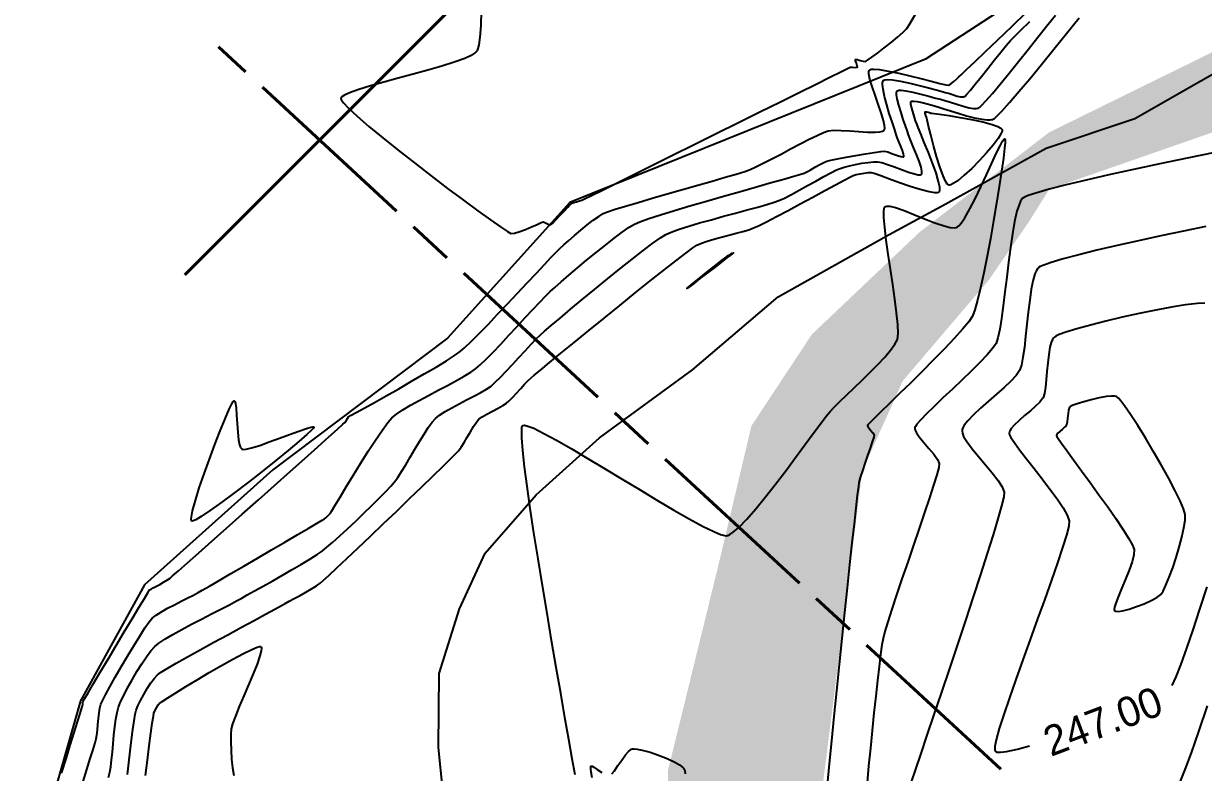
# Model space of a CAD drawing. Header units: metres. Extents: x 708941 to 724052, y 5405153 to 5413472.
# Drawn here: x 710276.9 to 710434.4, y 5412454.7 to 5412554.6 of the extents above; entities that cross this region are included whole.
import ezdxf

# ---------------------------------------------------------------- set-up
doc = ezdxf.new("R2010")
doc.units = ezdxf.units.M
doc.header["$LTSCALE"] = 12.7
doc.header["$MEASUREMENT"] = 0
doc.linetypes.add('ACAD_ISO08W100', pattern=[36, 24, -3, 6, -3])
for name, color, linetype in [('CONT-MJR1', 252, 'Continuous'), ('CONT-MNR1', 251, 'Continuous'), ('contornos2', 7, 'Continuous'), ('poligono colbun', 7, 'Continuous'), ('rio', 251, 'Continuous')]:
    doc.layers.add(name, color=color, linetype=linetype)
doc.layers.add('corte', color=214, linetype='ACAD_ISO08W100', lineweight=40)

msp = doc.modelspace()

# ---------------------------------------------------------------- hatches: boundary and pattern name
at = {"layer": 'rio'}
h = msp.add_hatch(dxfattribs=at)
h.set_pattern_fill('MUDST', color=256, scale=15, style=0)
h.paths.add_polyline_path([(709010.72, 5411936.38), (709004.98, 5411946.45), (709001.25, 5411958.08), (708996.13, 5411975.99), (709012.7, 5411962.98), (709030.78, 5411956.49), (709044.53, 5411951.18), (709074.83, 5411950.28), (709089.61, 5411951.82), (709102.43, 5411952.02), (709123.56, 5411954.63), (709134.73, 5411956.95), (709145.4, 5411956.95), (709168.41, 5411955.62), (709183.3, 5411955.53), (709187.67, 5411955.43), (709193.87, 5411958.4), (709194.56, 5411957.99), (709200.68, 5411965.39), (709203.1, 5411977.2), (709205.58, 5411984.02), (709211.33, 5411990.28), (709223.71, 5411994.78), (709231.07, 5411997.27), (709241.21, 5411994.8), (709265.58, 5411997.08), (709286.39, 5412000.38), (709297.9, 5412001.91), (709315.21, 5411997.24), (709326.72, 5411992.03), (709345.09, 5411985.93), (709355.27, 5411979.45), (709376.46, 5411975.37), (709391.72, 5411975.3), (709413.08, 5411978.61), (709438.83, 5411980.92), (709461.63, 5411986.21), (709475.6, 5411989.01), (709492.86, 5411992.74), (709503.45, 5411993.79), (709515.24, 5411993.79), (709532.63, 5411987.71), (709547.37, 5411983.51), (709564.71, 5411977.95), (709575.63, 5411973.62), (709587.68, 5411967.04), (709601.87, 5411958.6), (709607.56, 5411954.31), (709621.49, 5411940.03), (709647.9, 5411909.14), (709660.4, 5411897.76), (709669.81, 5411887.81), (709676.49, 5411876.15), (709682.2, 5411869.04), (709705.75, 5411878.05), (709736, 5411893.04), (709750.64, 5411899.41), (709758.05, 5411906.33), (709764.85, 5411916.27), (709770.13, 5411926.57), (709778.25, 5411949.25), (709785.66, 5411970.64), (709786.5, 5411979.16), (709785.1, 5411992.95), (709785.1, 5412008.74), (709787.55, 5412022.89), (709795.83, 5412039.06), (709803.3, 5412045.65), (709812.9, 5412054.28), (709814.49, 5412059.03), (709815.9, 5412060.78), (709822.13, 5412063.75), (709825.31, 5412072.01), (709847.55, 5412106.6), (709866.9, 5412128.06), (709875.05, 5412136.05), (709882.93, 5412155.32), (709888.97, 5412168.35), (709893.2, 5412182.51), (709907.24, 5412209.92), (709938.47, 5412236.97), (709971.6, 5412250.13), (709991.71, 5412252.94), (710005.1, 5412261.1), (710014.56, 5412263.33), (710040.82, 5412267.64), (710057.91, 5412266.41), (710076.56, 5412261.93), (710102.9, 5412255.3), (710112.79, 5412247.31), (710119.45, 5412240.72), (710131.28, 5412231.78), (710145.37, 5412209.63), (710149.4, 5412194.25), (710150.27, 5412166.43), (710139.83, 5412142.28), (710130.23, 5412129.69), (710126.33, 5412121.71), (710117.73, 5412100.96), (710114.13, 5412096.47), (710111.94, 5412085.44), (710111.94, 5412063.54), (710117.58, 5412054.18), (710137.74, 5412018.92), (710146.76, 5412008.05), (710171.4, 5411997.24), (710179.97, 5411993.95), (710184.25, 5412001.58), (710190.69, 5412018), (710194.77, 5412034.37), (710197.31, 5412050.49), (710197.31, 5412064.26), (710199.32, 5412079.72), (710201.37, 5412092.19), (710205.73, 5412098.48), (710214.95, 5412120.36), (710219.48, 5412128.98), (710230.13, 5412139.36), (710235.6, 5412142.44), (710241.85, 5412140.68), (710250.27, 5412138.84), (710280.27, 5412139.46), (710296.04, 5412143.18), (710311.35, 5412143.18), (710329.27, 5412144.22), (710333.88, 5412147.83), (710359.32, 5412147.31), (710368.97, 5412148.45), (710370.82, 5412151.38), (710390.46, 5412160.63), (710398.15, 5412171.03), (710408.65, 5412192.1), (710415.95, 5412204.58), (710425.69, 5412246.2), (710427.89, 5412275.36), (710429.04, 5412328.01), (710428.04, 5412335.01), (710422.46, 5412340.84), (710414.39, 5412351.33), (710395.98, 5412353.91), (710387.66, 5412360.04), (710378.34, 5412372.12), (710377.12, 5412383.36), (710377.12, 5412396.81), (710371.6, 5412397.8), (710368.77, 5412410.55), (710362.93, 5412436.03), (710362.93, 5412455.01), (710369.68, 5412482.49), (710374.05, 5412500.93), (710382.11, 5412513.13), (710396.48, 5412526.77), (710413.79, 5412540.1), (710438.62, 5412552.3), (710472.36, 5412570.37), (710507.51, 5412590.61), (710519.7, 5412579.46), (710499.92, 5412572.63), (710480.98, 5412561.98), (710445.54, 5412543.55), (710413.79, 5412532.5), (710411.05, 5412528.12), (710405.76, 5412520.43), (710394.25, 5412506.93), (710388.85, 5412494.92), (710386.47, 5412476.01), (710382.71, 5412446.17), (710388.72, 5412397.62), (710394.97, 5412383.05), (710398.02, 5412368.11), (710411.09, 5412363.15), (710426.51, 5412356), (710442.45, 5412348.49), (710447.05, 5412337.14), (710447.05, 5412315.92), (710441.78, 5412260.07), (710441.78, 5412194.92), (710437.48, 5412190.86), (710437.48, 5412179.96), (710422.82, 5412173.29), (710418.74, 5412164.82), (710409.45, 5412149.84), (710394.78, 5412136.49), (710379.86, 5412129.78), (710371.88, 5412127.03), (710311.73, 5412127.03), (710308.89, 5412124), (710254.14, 5412121.42), (710236.99, 5412126.6), (710229.16, 5412118.66), (710218.68, 5412095.96), (710213.59, 5412055.1), (710203.57, 5412019.88), (710201.34, 5412006.55), (710198.59, 5411993.54), (710194.4, 5411986.49), (710188.54, 5411983.77), (710175.67, 5411983.77), (710136.96, 5411996.55), (710120.35, 5412009.39), (710098.73, 5412043.32), (710098.73, 5412061.02), (710096.67, 5412091.87), (710100.83, 5412110.83), (710110.63, 5412117.13), (710123.77, 5412149.24), (710130.92, 5412166.36), (710128.79, 5412197.14), (710123.8, 5412211.38), (710113.15, 5412223.6), (710085.02, 5412238.46), (710058.13, 5412249.84), (710029.73, 5412249.84), (710015.06, 5412246.32), (710001.6, 5412242.56), (709992.04, 5412242.56), (709972.27, 5412238.6), (709963.64, 5412235.76), (709954.26, 5412232.26), (709954.26, 5412228.55), (709945.86, 5412220.35), (709925.83, 5412192.24), (709917.05, 5412177.32), (709899.37, 5412144.55), (709894.3, 5412133.07), (709891.48, 5412127.42), (709886.71, 5412118.47), (709886.71, 5412100.95), (709884.61, 5412095.01), (709863.2, 5412086.46), (709839.07, 5412054.84), (709818.25, 5412032.92), (709804.19, 5412017.18), (709804.19, 5411995.52), (709809.04, 5411990.11), (709796.13, 5411953.84), (709781.68, 5411916.41), (709768.27, 5411889.66), (709746.93, 5411879.08), (709713.1, 5411863.01), (709689.29, 5411855.41), (709697.02, 5411835.95), (709708.2, 5411825.46), (709725.86, 5411817.9), (709778.24, 5411813.93), (709792.75, 5411813.93), (709806.43, 5411818.64), (709820.66, 5411821.87), (709831.69, 5411824.63), (709853.8, 5411835.25), (709879.02, 5411846.88), (709921.68, 5411861.15), (709947.96, 5411871.32), (709969.09, 5411879.92), (709979.29, 5411886.02), (709982.27, 5411909.39), (709987.23, 5411923.13), (709997.03, 5411933.25), (710000.38, 5411927.93), (710000.38, 5411906.72), (709997.04, 5411893.11), (709991.96, 5411879.15), (709967.58, 5411866.46), (709951.2, 5411859.77), (709918.84, 5411852.05), (709894.39, 5411845.25), (709864.94, 5411830.28), (709840.16, 5411819.17), (709812.7, 5411811), (709801.26, 5411807.45), (709779.31, 5411803.47), (709766.14, 5411803.47), (709756.94, 5411797.7), (709737.23, 5411795.78), (709715.18, 5411796.68), (709708.1, 5411801.85), (709698.23, 5411815.71), (709693.86, 5411826.48), (709676.55, 5411857.93), (709667.66, 5411869.47), (709661.18, 5411881.7), (709649.81, 5411896.98), (709627.11, 5411919.87), (709613.01, 5411936.78), (709604.72, 5411946.98), (709591.67, 5411954.52), (709575.87, 5411964.64), (709557.6, 5411970.47), (709551.42, 5411973.23), (709538.02, 5411976.43), (709518.15, 5411979.68), (709504.01, 5411982), (709494.29, 5411985.04), (709479.8, 5411980.64), (709442.42, 5411967.64), (709425.43, 5411960.31), (709402.9, 5411951.24), (709383.6, 5411945.23), (709362.15, 5411938.26), (709331.55, 5411930.11), (709320.42, 5411924.96), (709306.56, 5411912.14), (709285.88, 5411895.62), (709279.31, 5411870.27), (709273.83, 5411857.41), (709264.69, 5411829.66), (709254.13, 5411801.64), (709246.31, 5411791.25), (709237.29, 5411777.87), (709219.52, 5411767.13), (709208.6, 5411765.29), (709203.92, 5411751.48), (709203.91, 5411735.92), (709205.94, 5411719.08), (709203.34, 5411708.78), (709199.33, 5411696.28), (709197.39, 5411684.19), (709189.35, 5411661.06), (709186.31, 5411649.66), (709173.04, 5411639.59), (709167.53, 5411621.08), (709166.78, 5411600.74), (709164.06, 5411585.63), (709162.73, 5411558.53), (709162.73, 5411546.6), (709165.95, 5411526.5), (709173.44, 5411512.03), (709050.6, 5411667.95), (709021.23, 5411751.02), (709026.33, 5411756.01), (709028.1, 5411762.18), (709028.65, 5411783.35), (709023.38, 5411795.31), (709011.24, 5411823.29), (709005.01, 5411832.77), (709001.76, 5411870.86)])

# ---------------------------------------------------------------- linework, layer by layer
at = {"layer": 'CONT-MJR1', "elevation": 245, "flags": 128}
for points in [[(710290.79, 5412454.43), (710290.97, 5412455.96), (710291.15, 5412457.51), (710291.33, 5412459.02), (710291.51, 5412460.41), (710291.68, 5412461.58), (710291.82, 5412462.47), (710291.94, 5412462.99), (710292.18, 5412463.56), (710292.53, 5412464.28), (710292.96, 5412465.07), (710293.43, 5412465.87), (710293.91, 5412466.63), (710294.37, 5412467.27), (710294.77, 5412467.73), (710295.21, 5412468.04), (710296.08, 5412468.57), (710297.3, 5412469.28), (710298.8, 5412470.12), (710300.49, 5412471.06), (710302.3, 5412472.05), (710304.16, 5412473.06), (710305.98, 5412474.05), (710307.69, 5412474.97), (710309.21, 5412475.79), (710310.45, 5412476.47), (710311.36, 5412476.95), (710311.84, 5412477.22), (710312.37, 5412477.52), (710313.05, 5412477.89), (710313.81, 5412478.31), (710314.59, 5412478.76), (710315.34, 5412479.19), (710316, 5412479.6), (710316.5, 5412479.94), (710316.89, 5412480.28), (710317.65, 5412480.98), (710318.72, 5412481.97), (710320.04, 5412483.22), (710321.56, 5412484.65), (710323.21, 5412486.22), (710324.95, 5412487.88), (710326.71, 5412489.56), (710328.44, 5412491.22), (710330.08, 5412492.8), (710331.58, 5412494.25), (710332.87, 5412495.5), (710333.9, 5412496.52), (710334.62, 5412497.23), (710334.97, 5412497.6), (710335.3, 5412498.07), (710335.7, 5412498.69), (710336.12, 5412499.41), (710336.55, 5412500.15), (710336.97, 5412500.84), (710337.36, 5412501.41), (710337.68, 5412501.8), (710338.13, 5412502.14), (710338.76, 5412502.51), (710339.49, 5412502.89), (710340.23, 5412503.27), (710340.88, 5412503.63), (710341.36, 5412503.95), (710341.73, 5412504.28), (710342.2, 5412504.75), (710342.72, 5412505.31), (710343.26, 5412505.9), (710343.78, 5412506.47), (710344.25, 5412506.97), (710344.64, 5412507.35), (710345.04, 5412507.68), (710345.88, 5412508.38), (710347.09, 5412509.38), (710348.62, 5412510.63), (710350.38, 5412512.07), (710352.33, 5412513.65), (710354.38, 5412515.32), (710356.47, 5412517.01), (710358.55, 5412518.68), (710360.53, 5412520.27), (710362.36, 5412521.72), (710363.96, 5412522.97), (710365.28, 5412523.99), (710366.24, 5412524.7), (710366.77, 5412525.06), (710367.38, 5412525.32), (710368.16, 5412525.59), (710369.05, 5412525.85), (710370.03, 5412526.12), (710371.02, 5412526.37), (710372, 5412526.62), (710372.91, 5412526.87), (710373.71, 5412527.1), (710374.34, 5412527.33), (710375, 5412527.64), (710376.05, 5412528.17), (710377.39, 5412528.87), (710378.93, 5412529.68), (710380.57, 5412530.57), (710382.24, 5412531.46), (710383.83, 5412532.32), (710385.26, 5412533.09), (710386.43, 5412533.72), (710387.26, 5412534.15), (710387.64, 5412534.34), (710388.03, 5412534.45), (710388.55, 5412534.56), (710389.1, 5412534.66), (710389.62, 5412534.73), (710390.02, 5412534.75), (710390.45, 5412534.63), (710391.3, 5412534.33), (710392.46, 5412533.9), (710393.81, 5412533.42), (710395.22, 5412532.93), (710396.58, 5412532.5), (710397.76, 5412532.19), (710398.5, 5412532.06), (710398.9, 5412532.06), (710399.07, 5412532.11), (710399.12, 5412532.15), (710399.16, 5412532.21), (710399.2, 5412532.38), (710399.19, 5412532.77), (710399.03, 5412533.5), (710398.68, 5412534.67), (710398.2, 5412536), (710397.66, 5412537.39), (710397.12, 5412538.73), (710396.64, 5412539.89), (710396.28, 5412540.75), (710396.1, 5412541.21), (710395.96, 5412541.65), (710395.77, 5412542.23), (710395.57, 5412542.86), (710395.4, 5412543.47), (710395.33, 5412543.87), (710395.32, 5412544.09), (710395.34, 5412544.18), (710395.36, 5412544.22), (710395.4, 5412544.24), (710395.5, 5412544.27), (710395.73, 5412544.27), (710396.16, 5412544.21), (710396.82, 5412544.06), (710397.52, 5412543.88), (710398.16, 5412543.71), (710398.63, 5412543.59), (710399.04, 5412543.47), (710399.72, 5412543.25), (710400.62, 5412542.96), (710401.65, 5412542.63), (710402.74, 5412542.31), (710403.82, 5412542.03), (710404.81, 5412541.83), (710405.5, 5412541.76), (710405.92, 5412541.76), (710406.15, 5412541.79), (710406.25, 5412541.82), (710406.31, 5412541.85), (710406.48, 5412541.96), (710406.82, 5412542.27), (710407.45, 5412542.92), (710408.49, 5412544.07), (710409.75, 5412545.53), (710411.19, 5412547.25), (710412.76, 5412549.15), (710414.42, 5412551.18), (710416.1, 5412553.26), (710417.78, 5412555.35)], [(710435.87, 5412537.41), (710432.18, 5412536.65), (710428.55, 5412535.89), (710425.05, 5412535.14), (710421.75, 5412534.41), (710418.73, 5412533.72), (710416.05, 5412533.08), (710413.79, 5412532.5), (710412.02, 5412531.99), (710410.99, 5412531.65), (710410.48, 5412531.44), (710410.27, 5412531.31), (710410.2, 5412531.26), (710410.12, 5412531.17), (710409.97, 5412530.93), (710409.76, 5412530.44), (710409.48, 5412529.58), (710409.17, 5412528.2), (710408.88, 5412526.56), (710408.61, 5412524.73), (710408.36, 5412522.78), (710408.12, 5412520.78), (710407.88, 5412518.82), (710407.66, 5412516.95), (710407.43, 5412515.26), (710407.19, 5412513.81), (710406.95, 5412512.68), (710406.69, 5412511.94), (710406.24, 5412511.27), (710405.49, 5412510.4), (710404.52, 5412509.37), (710403.39, 5412508.24), (710402.15, 5412507.05), (710400.87, 5412505.83), (710399.61, 5412504.65), (710398.44, 5412503.53), (710397.41, 5412502.53), (710396.6, 5412501.69), (710396.14, 5412501.16), (710395.93, 5412500.86), (710395.86, 5412500.72), (710395.85, 5412500.66), (710395.85, 5412500.57), (710395.89, 5412500.37), (710396.06, 5412500.02), (710396.43, 5412499.48), (710397.04, 5412498.73), (710397.73, 5412497.93), (710398.37, 5412497.16), (710398.87, 5412496.46), (710399.11, 5412495.89), (710399.04, 5412495.38), (710398.78, 5412494.4), (710398.36, 5412493.03), (710397.81, 5412491.32), (710397.16, 5412489.37), (710396.44, 5412487.24), (710395.68, 5412485), (710394.9, 5412482.73), (710394.14, 5412480.5), (710393.43, 5412478.39), (710392.79, 5412476.46), (710392.26, 5412474.8), (710391.86, 5412473.47), (710391.62, 5412472.56), (710391.47, 5412471.69), (710391.29, 5412470.43), (710391.09, 5412468.83), (710390.87, 5412466.96), (710390.64, 5412464.87), (710390.4, 5412462.62), (710390.16, 5412460.28), (710389.92, 5412457.91), (710389.69, 5412455.57), (710389.49, 5412453.32)]]:
    msp.add_lwpolyline(points, dxfattribs=at)
at = {"layer": 'CONT-MNR1', "flags": 128}
for points, elevation in [([(710282, 5412454.58), (710282.58, 5412456.5), (710283.14, 5412458.33), (710283.66, 5412460), (710284.11, 5412461.44), (710284.47, 5412462.56), (710284.71, 5412463.31), (710284.79, 5412463.59), (710284.82, 5412463.77), (710284.84, 5412464), (710284.87, 5412464.18), (710285.05, 5412464.49), (710285.54, 5412465.31), (710286.26, 5412466.53), (710287.16, 5412468.06), (710288.19, 5412469.78), (710289.28, 5412471.61), (710290.36, 5412473.43), (710291.4, 5412475.16), (710292.31, 5412476.68), (710293.04, 5412477.9), (710293.54, 5412478.72), (710293.74, 5412479.03), (710293.93, 5412479.16), (710294.2, 5412479.3), (710294.41, 5412479.41), (710294.64, 5412479.53), (710295.08, 5412479.78), (710295.61, 5412480.08), (710296.11, 5412480.38), (710296.48, 5412480.62), (710296.81, 5412480.9), (710297.6, 5412481.59), (710298.78, 5412482.64), (710300.29, 5412483.97), (710302.06, 5412485.54), (710304.02, 5412487.29), (710306.11, 5412489.15), (710308.26, 5412491.07), (710310.41, 5412492.98), (710312.48, 5412494.84), (710314.43, 5412496.57), (710316.17, 5412498.13), (710317.65, 5412499.45), (710318.79, 5412500.47), (710319.53, 5412501.14), (710319.81, 5412501.39), (710319.96, 5412501.62), (710320.13, 5412501.91), (710320.28, 5412502.13), (710320.56, 5412502.29), (710321.28, 5412502.7), (710322.36, 5412503.3), (710323.73, 5412504.06), (710325.29, 5412504.94), (710326.98, 5412505.89), (710328.7, 5412506.87), (710330.39, 5412507.85), (710331.97, 5412508.77), (710333.34, 5412509.6), (710334.44, 5412510.3), (710335.19, 5412510.83), (710335.81, 5412511.37), (710336.67, 5412512.2), (710337.71, 5412513.25), (710338.9, 5412514.47), (710340.18, 5412515.81), (710341.51, 5412517.21), (710342.84, 5412518.64), (710344.14, 5412520.02), (710345.35, 5412521.32), (710346.43, 5412522.48), (710347.34, 5412523.45), (710348.03, 5412524.17), (710348.46, 5412524.59), (710349, 5412525.08), (710349.68, 5412525.68), (710350.46, 5412526.35), (710351.29, 5412527.05), (710352.13, 5412527.74), (710352.94, 5412528.36), (710353.67, 5412528.88), (710354.28, 5412529.25), (710354.86, 5412529.48), (710355.88, 5412529.82), (710357.26, 5412530.25), (710358.93, 5412530.75), (710360.8, 5412531.29), (710362.8, 5412531.87), (710364.86, 5412532.46), (710366.88, 5412533.04), (710368.8, 5412533.59), (710370.54, 5412534.09), (710372.02, 5412534.53), (710373.15, 5412534.89), (710373.87, 5412535.14), (710374.63, 5412535.47), (710375.61, 5412535.96), (710376.75, 5412536.55), (710378, 5412537.2), (710379.28, 5412537.89), (710380.55, 5412538.56), (710381.74, 5412539.17), (710382.8, 5412539.69), (710383.67, 5412540.08), (710384.29, 5412540.3), (710385.03, 5412540.38), (710386.03, 5412540.36), (710387.18, 5412540.28), (710388.38, 5412540.19), (710389.53, 5412540.11), (710390.55, 5412540.1), (710391.19, 5412540.15), (710391.54, 5412540.25), (710391.7, 5412540.35), (710391.76, 5412540.4), (710391.79, 5412540.47), (710391.83, 5412540.64), (710391.82, 5412541.01), (710391.69, 5412541.66), (710391.38, 5412542.69), (710390.97, 5412543.85), (710390.54, 5412545.05), (710390.14, 5412546.2), (710389.84, 5412547.21), (710389.71, 5412547.85), (710389.71, 5412548.2), (710389.75, 5412548.36), (710389.79, 5412548.41), (710389.84, 5412548.45), (710390.01, 5412548.51), (710390.39, 5412548.53), (710391.12, 5412548.47), (710392.3, 5412548.27), (710393.7, 5412547.98), (710395.19, 5412547.63), (710396.67, 5412547.26), (710398.03, 5412546.92), (710399.17, 5412546.63), (710399.97, 5412546.43), (710400.33, 5412546.38), (710400.66, 5412546.55), (710401.06, 5412546.88), (710401.45, 5412547.23), (710401.74, 5412547.5), (710402.03, 5412547.78), (710402.75, 5412548.46), (710403.85, 5412549.51), (710405.26, 5412550.85), (710406.93, 5412552.45), (710408.79, 5412554.23), (710410.81, 5412556.15)], 248), ([(710337.98, 5412556.24), (710337.93, 5412554.34), (710337.82, 5412552.77), (710337.68, 5412551.79), (710337.55, 5412551.26), (710337.44, 5412551), (710337.38, 5412550.91), (710337.31, 5412550.82), (710337.1, 5412550.64), (710336.64, 5412550.35), (710335.79, 5412549.95), (710334.4, 5412549.44), (710332.73, 5412548.91), (710330.87, 5412548.37), (710328.9, 5412547.84), (710326.91, 5412547.31), (710324.98, 5412546.79), (710323.2, 5412546.29), (710321.65, 5412545.82), (710320.42, 5412545.38), (710319.73, 5412545.06), (710319.41, 5412544.84), (710319.29, 5412544.7), (710319.27, 5412544.63), (710319.27, 5412544.57), (710319.35, 5412544.4), (710319.62, 5412544.02), (710320.26, 5412543.34), (710321.45, 5412542.24), (710323.01, 5412540.89), (710324.84, 5412539.37), (710326.89, 5412537.73), (710329.07, 5412536.02), (710331.3, 5412534.29), (710333.51, 5412532.62), (710335.61, 5412531.04), (710337.54, 5412529.62), (710339.21, 5412528.41), (710340.55, 5412527.47), (710341.48, 5412526.85), (710341.93, 5412526.61), (710342.43, 5412526.65), (710343.13, 5412526.85), (710343.92, 5412527.15), (710344.72, 5412527.49), (710345.44, 5412527.81), (710345.97, 5412528.05), (710346.24, 5412528.14), (710346.46, 5412528.07), (710346.75, 5412527.93), (710347.03, 5412527.79), (710347.24, 5412527.75), (710347.49, 5412527.95), (710347.96, 5412528.42), (710348.53, 5412529.03), (710349.1, 5412529.64), (710349.54, 5412530.12), (710349.74, 5412530.34), (710349.85, 5412530.44), (710350, 5412530.56), (710350.12, 5412530.65), (710350.33, 5412530.71), (710350.7, 5412530.82), (710351.11, 5412530.94), (710351.42, 5412531.04), (710351.78, 5412531.21), (710352.72, 5412531.67), (710354.16, 5412532.39), (710356.03, 5412533.31), (710358.26, 5412534.42), (710360.78, 5412535.67), (710363.52, 5412537.03), (710366.4, 5412538.46), (710369.36, 5412539.93), (710372.31, 5412541.4), (710375.19, 5412542.83), (710377.92, 5412544.18), (710380.44, 5412545.43), (710382.67, 5412546.53), (710384.53, 5412547.46), (710385.96, 5412548.16), (710386.89, 5412548.61), (710387.23, 5412548.78), (710387.55, 5412548.78), (710387.95, 5412548.75), (710388.19, 5412548.79), (710388.17, 5412548.98), (710388.06, 5412549.31), (710387.95, 5412549.63), (710387.94, 5412549.81), (710388.14, 5412549.8), (710388.54, 5412549.69), (710388.97, 5412549.58), (710389.28, 5412549.55), (710389.55, 5412549.71), (710390.11, 5412550.11), (710390.87, 5412550.67), (710391.76, 5412551.35), (710392.68, 5412552.07), (710393.54, 5412552.79), (710394.28, 5412553.44), (710394.8, 5412553.96), (710395.18, 5412554.55), (710396, 5412555.93)], 249), ([(710284.85, 5412453.46), (710285.36, 5412455.07), (710285.82, 5412456.53), (710286.2, 5412457.75), (710286.47, 5412458.65), (710286.61, 5412459.15), (710286.69, 5412459.68), (710286.77, 5412460.34), (710286.84, 5412461.1), (710286.91, 5412461.87), (710287, 5412462.62), (710287.1, 5412463.28), (710287.23, 5412463.78), (710287.44, 5412464.24), (710287.86, 5412465.05), (710288.45, 5412466.12), (710289.16, 5412467.39), (710289.96, 5412468.78), (710290.8, 5412470.2), (710291.63, 5412471.59), (710292.42, 5412472.87), (710293.12, 5412473.96), (710293.69, 5412474.78), (710294.08, 5412475.26), (710294.6, 5412475.68), (710295.31, 5412476.13), (710296.14, 5412476.6), (710297.05, 5412477.07), (710297.97, 5412477.53), (710298.84, 5412477.97), (710299.61, 5412478.35), (710300.22, 5412478.68), (710300.76, 5412478.99), (710301.73, 5412479.55), (710303.03, 5412480.31), (710304.58, 5412481.21), (710306.32, 5412482.22), (710308.15, 5412483.29), (710310, 5412484.37), (710311.79, 5412485.42), (710313.44, 5412486.39), (710314.88, 5412487.22), (710316.01, 5412487.89), (710316.77, 5412488.34), (710317.07, 5412488.52), (710317.25, 5412488.67), (710317.48, 5412488.89), (710317.7, 5412489.1), (710317.86, 5412489.28), (710318.05, 5412489.58), (710318.5, 5412490.33), (710319.16, 5412491.43), (710319.97, 5412492.78), (710320.91, 5412494.31), (710321.9, 5412495.92), (710322.91, 5412497.53), (710323.88, 5412499.03), (710324.76, 5412500.33), (710325.51, 5412501.36), (710326.08, 5412502.02), (710326.68, 5412502.5), (710327.52, 5412503.06), (710328.54, 5412503.67), (710329.71, 5412504.32), (710330.96, 5412504.99), (710332.23, 5412505.67), (710333.49, 5412506.33), (710334.67, 5412506.97), (710335.73, 5412507.56), (710336.6, 5412508.09), (710337.24, 5412508.53), (710337.85, 5412509.07), (710338.64, 5412509.83), (710339.57, 5412510.78), (710340.59, 5412511.85), (710341.67, 5412513.01), (710342.77, 5412514.2), (710343.85, 5412515.37), (710344.87, 5412516.46), (710345.79, 5412517.44), (710346.58, 5412518.25), (710347.19, 5412518.84), (710347.82, 5412519.41), (710348.67, 5412520.15), (710349.69, 5412521.03), (710350.84, 5412522.01), (710352.06, 5412523.03), (710353.32, 5412524.06), (710354.56, 5412525.06), (710355.74, 5412525.98), (710356.81, 5412526.78), (710357.73, 5412527.42), (710358.45, 5412527.85), (710359.17, 5412528.16), (710360.36, 5412528.58), (710361.92, 5412529.08), (710363.78, 5412529.66), (710365.85, 5412530.28), (710368.06, 5412530.92), (710370.33, 5412531.58), (710372.58, 5412532.22), (710374.72, 5412532.83), (710376.68, 5412533.38), (710378.38, 5412533.86), (710379.73, 5412534.25), (710380.66, 5412534.52), (710381.09, 5412534.66), (710381.51, 5412534.86), (710382.03, 5412535.14), (710382.6, 5412535.47), (710383.17, 5412535.79), (710383.7, 5412536.07), (710384.12, 5412536.25), (710384.63, 5412536.38), (710385.53, 5412536.57), (710386.7, 5412536.79), (710388, 5412537.02), (710389.29, 5412537.24), (710390.44, 5412537.42), (710391.31, 5412537.54), (710391.78, 5412537.58), (710392.25, 5412537.47), (710392.89, 5412537.24), (710393.54, 5412537), (710393.99, 5412536.85), (710394.24, 5412536.81), (710394.34, 5412536.82), (710394.37, 5412536.84), (710394.39, 5412536.87), (710394.4, 5412536.98), (710394.35, 5412537.22), (710394.21, 5412537.67), (710393.95, 5412538.32), (710393.69, 5412538.95), (710393.51, 5412539.42), (710393.38, 5412539.81), (710393.14, 5412540.54), (710392.81, 5412541.5), (710392.45, 5412542.61), (710392.11, 5412543.76), (710391.81, 5412544.88), (710391.61, 5412545.85), (710391.54, 5412546.47), (710391.56, 5412546.81), (710391.61, 5412546.96), (710391.65, 5412547.02), (710391.7, 5412547.06), (710391.86, 5412547.11), (710392.22, 5412547.15), (710392.89, 5412547.1), (710393.95, 5412546.93), (710395.17, 5412546.67), (710396.45, 5412546.36), (710397.66, 5412546.04), (710398.71, 5412545.75), (710399.5, 5412545.53), (710399.91, 5412545.42), (710400.34, 5412545.3), (710400.9, 5412545.12), (710401.5, 5412544.94), (710401.94, 5412544.84), (710402.21, 5412544.81), (710402.36, 5412544.82), (710402.42, 5412544.84), (710402.45, 5412544.86), (710402.56, 5412544.94), (710402.79, 5412545.18), (710403.22, 5412545.67), (710403.92, 5412546.51), (710404.73, 5412547.53), (710405.6, 5412548.63), (710406.49, 5412549.75), (710407.32, 5412550.79), (710408.05, 5412551.68), (710408.62, 5412552.33), (710409.13, 5412552.85), (710410.01, 5412553.73), (710411.2, 5412554.9)], 247), ([(710288.26, 5412454.02), (710288.43, 5412454.71), (710288.55, 5412455.45), (710288.66, 5412456.36), (710288.77, 5412457.4), (710288.87, 5412458.52), (710288.98, 5412459.65), (710289.1, 5412460.76), (710289.23, 5412461.78), (710289.4, 5412462.68), (710289.59, 5412463.38), (710289.87, 5412464.09), (710290.29, 5412464.97), (710290.8, 5412465.98), (710291.4, 5412467.05), (710292.03, 5412468.14), (710292.68, 5412469.18), (710293.32, 5412470.12), (710293.91, 5412470.91), (710294.43, 5412471.5), (710294.97, 5412471.93), (710295.79, 5412472.47), (710296.83, 5412473.08), (710298.03, 5412473.75), (710299.32, 5412474.45), (710300.67, 5412475.15), (710302, 5412475.84), (710303.25, 5412476.49), (710304.38, 5412477.07), (710305.33, 5412477.57), (710306.03, 5412477.95), (710306.77, 5412478.37), (710307.75, 5412478.91), (710308.9, 5412479.55), (710310.16, 5412480.26), (710311.47, 5412481), (710312.78, 5412481.75), (710314.02, 5412482.47), (710315.14, 5412483.15), (710316.08, 5412483.75), (710316.78, 5412484.23), (710317.4, 5412484.73), (710318.2, 5412485.42), (710319.13, 5412486.26), (710320.16, 5412487.21), (710321.25, 5412488.23), (710322.34, 5412489.28), (710323.4, 5412490.31), (710324.38, 5412491.29), (710325.24, 5412492.16), (710325.93, 5412492.89), (710326.42, 5412493.44), (710326.86, 5412494.04), (710327.37, 5412494.82), (710327.93, 5412495.74), (710328.53, 5412496.75), (710329.15, 5412497.8), (710329.76, 5412498.84), (710330.36, 5412499.82), (710330.92, 5412500.69), (710331.44, 5412501.4), (710331.88, 5412501.91), (710332.44, 5412502.36), (710333.19, 5412502.84), (710334.07, 5412503.34), (710335.04, 5412503.86), (710336.04, 5412504.38), (710337.02, 5412504.88), (710337.92, 5412505.37), (710338.7, 5412505.83), (710339.3, 5412506.24), (710339.87, 5412506.74), (710340.56, 5412507.42), (710341.34, 5412508.23), (710342.17, 5412509.12), (710343.02, 5412510.05), (710343.85, 5412510.96), (710344.64, 5412511.81), (710345.34, 5412512.53), (710345.91, 5412513.09), (710346.45, 5412513.57), (710347.34, 5412514.33), (710348.51, 5412515.32), (710349.9, 5412516.48), (710351.46, 5412517.78), (710353.12, 5412519.14), (710354.82, 5412520.53), (710356.51, 5412521.89), (710358.12, 5412523.17), (710359.6, 5412524.32), (710360.88, 5412525.29), (710361.9, 5412526.01), (710362.61, 5412526.45), (710363.36, 5412526.78), (710364.4, 5412527.16), (710365.68, 5412527.57), (710367.13, 5412528), (710368.7, 5412528.44), (710370.33, 5412528.89), (710371.94, 5412529.33), (710373.48, 5412529.75), (710374.89, 5412530.13), (710376.11, 5412530.48), (710377.07, 5412530.77), (710377.71, 5412530.99), (710378.45, 5412531.33), (710379.38, 5412531.8), (710380.43, 5412532.37), (710381.54, 5412532.98), (710382.65, 5412533.6), (710383.71, 5412534.19), (710384.64, 5412534.69), (710385.38, 5412535.08), (710385.88, 5412535.29), (710386.43, 5412535.46), (710387.15, 5412535.63), (710387.95, 5412535.81), (710388.8, 5412535.96), (710389.61, 5412536.08), (710390.33, 5412536.15), (710390.9, 5412536.16), (710391.45, 5412536.06), (710392.21, 5412535.81), (710393.12, 5412535.48), (710394.07, 5412535.13), (710394.99, 5412534.8), (710395.8, 5412534.55), (710396.31, 5412534.44), (710396.58, 5412534.43), (710396.71, 5412534.46), (710396.75, 5412534.49), (710396.78, 5412534.54), (710396.81, 5412534.66), (710396.8, 5412534.93), (710396.68, 5412535.44), (710396.42, 5412536.24), (710396.07, 5412537.15), (710395.69, 5412538.09), (710395.32, 5412538.98), (710395.01, 5412539.75), (710394.81, 5412540.32), (710394.61, 5412540.95), (710394.32, 5412541.79), (710394.01, 5412542.74), (710393.72, 5412543.7), (710393.51, 5412544.56), (710393.43, 5412545.12), (710393.43, 5412545.43), (710393.47, 5412545.57), (710393.51, 5412545.62), (710393.56, 5412545.65), (710393.7, 5412545.7), (710394.03, 5412545.71), (710394.65, 5412545.64), (710395.61, 5412545.45), (710396.67, 5412545.19), (710397.71, 5412544.91), (710398.62, 5412544.67), (710399.27, 5412544.5), (710399.86, 5412544.35), (710400.6, 5412544.11), (710401.44, 5412543.84), (710402.31, 5412543.58), (710403.12, 5412543.38), (710403.69, 5412543.29), (710404.05, 5412543.28), (710404.25, 5412543.3), (710404.34, 5412543.33), (710404.38, 5412543.35), (710404.52, 5412543.45), (710404.81, 5412543.72), (710405.34, 5412544.29), (710406.21, 5412545.28), (710407.25, 5412546.54), (710408.43, 5412547.98), (710409.69, 5412549.54), (710410.98, 5412551.16), (710412.27, 5412552.78), (710413.49, 5412554.32), (710414.61, 5412555.72)], 246), ([(710350.51, 5412454.35), (710350.13, 5412456.5), (710349.68, 5412459.08), (710349.16, 5412462.03), (710348.6, 5412465.25), (710348, 5412468.7), (710347.39, 5412472.28), (710346.77, 5412475.94), (710346.16, 5412479.61), (710345.57, 5412483.2), (710345.03, 5412486.65), (710344.54, 5412489.9), (710344.12, 5412492.86), (710343.78, 5412495.47), (710343.53, 5412497.66), (710343.4, 5412499.35), (710343.39, 5412500.3), (710343.43, 5412500.75), (710343.49, 5412500.92), (710343.53, 5412500.96), (710343.59, 5412500.99), (710343.78, 5412501), (710344.2, 5412500.91), (710345.01, 5412500.6), (710346.36, 5412499.93), (710348.05, 5412499.02), (710350, 5412497.9), (710352.15, 5412496.63), (710354.44, 5412495.25), (710356.81, 5412493.82), (710359.18, 5412492.38), (710361.5, 5412490.98), (710363.71, 5412489.68), (710365.74, 5412488.52), (710367.53, 5412487.55), (710369.01, 5412486.82), (710369.93, 5412486.44), (710370.44, 5412486.29), (710370.7, 5412486.27), (710370.8, 5412486.28), (710370.91, 5412486.31), (710371.17, 5412486.42), (710371.62, 5412486.73), (710372.35, 5412487.37), (710373.42, 5412488.48), (710374.62, 5412489.86), (710375.92, 5412491.44), (710377.27, 5412493.16), (710378.62, 5412494.94), (710379.94, 5412496.7), (710381.19, 5412498.38), (710382.31, 5412499.91), (710383.27, 5412501.21), (710384.03, 5412502.21), (710384.54, 5412502.84), (710385.09, 5412503.42), (710385.84, 5412504.17), (710386.75, 5412505.04), (710387.76, 5412506.01), (710388.83, 5412507.03), (710389.89, 5412508.08), (710390.91, 5412509.11), (710391.83, 5412510.1), (710392.61, 5412511.02), (710393.19, 5412511.82), (710393.52, 5412512.47), (710393.62, 5412513.24), (710393.58, 5412514.46), (710393.43, 5412516.01), (710393.2, 5412517.82), (710392.92, 5412519.79), (710392.61, 5412521.82), (710392.31, 5412523.82), (710392.04, 5412525.71), (710391.83, 5412527.38), (710391.71, 5412528.74), (710391.7, 5412529.54), (710391.75, 5412529.95), (710391.81, 5412530.12), (710391.86, 5412530.17), (710391.93, 5412530.21), (710392.12, 5412530.26), (710392.53, 5412530.23), (710393.26, 5412530.05), (710394.42, 5412529.65), (710395.74, 5412529.13), (710397.14, 5412528.56), (710398.51, 5412528.02), (710399.75, 5412527.6), (710400.59, 5412527.4), (710401.09, 5412527.36), (710401.36, 5412527.39), (710401.47, 5412527.42), (710401.55, 5412527.47), (710401.74, 5412527.62), (710402.06, 5412527.99), (710402.54, 5412528.7), (710403.21, 5412529.88), (710403.93, 5412531.29), (710404.68, 5412532.84), (710405.41, 5412534.41), (710406.1, 5412535.91), (710406.72, 5412537.25), (710407.24, 5412538.31), (710407.56, 5412538.9), (710407.74, 5412539.15), (710407.82, 5412539.22), (710407.85, 5412539.22), (710407.87, 5412539.2), (710407.89, 5412539.09), (710407.89, 5412538.75), (710407.84, 5412537.99), (710407.68, 5412536.64), (710407.44, 5412534.91), (710407.13, 5412532.88), (710406.77, 5412530.65), (710406.37, 5412528.29), (710405.95, 5412525.9), (710405.5, 5412523.56), (710405.06, 5412521.35), (710404.63, 5412519.36), (710404.23, 5412517.68), (710403.86, 5412516.39), (710403.55, 5412515.57), (710403.06, 5412514.83), (710402.23, 5412513.82), (710401.12, 5412512.59), (710399.81, 5412511.21), (710398.36, 5412509.72), (710396.84, 5412508.19), (710395.3, 5412506.68), (710393.82, 5412505.23), (710392.46, 5412503.91), (710391.29, 5412502.77), (710390.37, 5412501.86), (710389.85, 5412501.35), (710389.63, 5412501.11), (710389.55, 5412501.02), (710389.54, 5412501), (710389.55, 5412500.96), (710389.59, 5412500.85), (710389.72, 5412500.66), (710389.96, 5412500.37), (710390.27, 5412500), (710390.43, 5412499.7), (710390.37, 5412499.4), (710390.17, 5412498.78), (710389.88, 5412497.94), (710389.54, 5412496.96), (710389.18, 5412495.92), (710388.85, 5412494.92), (710388.57, 5412494.04), (710388.4, 5412493.37), (710388.32, 5412492.82), (710388.18, 5412491.67), (710387.98, 5412489.99), (710387.74, 5412487.85), (710387.46, 5412485.32), (710387.15, 5412482.45), (710386.82, 5412479.33), (710386.47, 5412476.01), (710386.11, 5412472.57), (710385.75, 5412469.07), (710385.39, 5412465.58), (710385.05, 5412462.16), (710384.72, 5412458.89), (710384.42, 5412455.83), (710384.16, 5412453.05)], 244), ([(710434.71, 5412527.52), (710431.72, 5412526.91), (710428.7, 5412526.28), (710425.71, 5412525.63), (710422.84, 5412524.98), (710420.15, 5412524.35), (710417.74, 5412523.75), (710415.67, 5412523.2), (710414.03, 5412522.71), (710413.07, 5412522.38), (710412.58, 5412522.17), (710412.38, 5412522.04), (710412.32, 5412521.99), (710412.24, 5412521.9), (710412.09, 5412521.67), (710411.89, 5412521.21), (710411.65, 5412520.41), (710411.4, 5412519.16), (710411.18, 5412517.7), (710410.99, 5412516.12), (710410.81, 5412514.49), (710410.64, 5412512.88), (710410.47, 5412511.39), (710410.28, 5412510.08), (710410.07, 5412509.02), (710409.83, 5412508.31), (710409.38, 5412507.67), (710408.67, 5412506.91), (710407.77, 5412506.06), (710406.75, 5412505.15), (710405.68, 5412504.22), (710404.63, 5412503.3), (710403.69, 5412502.41), (710402.91, 5412501.6), (710402.46, 5412501.03), (710402.24, 5412500.65), (710402.17, 5412500.43), (710402.15, 5412500.33), (710402.15, 5412500.21), (710402.2, 5412499.96), (710402.37, 5412499.52), (710402.78, 5412498.84), (710403.49, 5412497.88), (710404.35, 5412496.83), (710405.28, 5412495.75), (710406.17, 5412494.68), (710406.95, 5412493.68), (710407.51, 5412492.79), (710407.78, 5412492.07), (710407.71, 5412491.44), (710407.42, 5412490.24), (710406.94, 5412488.53), (710406.29, 5412486.39), (710405.51, 5412483.89), (710404.62, 5412481.11), (710403.64, 5412478.1), (710402.6, 5412474.96), (710401.53, 5412471.75), (710400.46, 5412468.54), (710399.41, 5412465.41), (710398.4, 5412462.43), (710397.47, 5412459.67), (710396.64, 5412457.21), (710395.93, 5412455.11), (710395.38, 5412453.45)], 246), ([(710434.54, 5412517.32), (710433.56, 5412517.26), (710431.98, 5412517.07), (710430.1, 5412516.77), (710428, 5412516.38), (710425.78, 5412515.92), (710423.52, 5412515.42), (710421.33, 5412514.9), (710419.28, 5412514.37), (710417.48, 5412513.87), (710416.01, 5412513.41), (710415.13, 5412513.1), (710414.68, 5412512.89), (710414.49, 5412512.77), (710414.43, 5412512.72), (710414.36, 5412512.64), (710414.24, 5412512.45), (710414.07, 5412512.06), (710413.89, 5412511.41), (710413.72, 5412510.43), (710413.6, 5412509.33), (710413.49, 5412508.19), (710413.39, 5412507.07), (710413.28, 5412506.07), (710413.15, 5412505.25), (710412.97, 5412504.68), (710412.91, 5412504.59), (710412.77, 5412504.39), (710412.49, 5412504.06), (710412.01, 5412503.59), (710411.29, 5412502.95), (710410.51, 5412502.29), (710409.76, 5412501.64), (710409.11, 5412501.02), (710408.72, 5412500.57), (710408.53, 5412500.26), (710408.47, 5412500.07), (710408.45, 5412499.99), (710408.46, 5412499.92), (710408.51, 5412499.74), (710408.68, 5412499.38), (710409.09, 5412498.74), (710409.82, 5412497.72), (710410.74, 5412496.53), (710411.76, 5412495.22), (710412.84, 5412493.85), (710413.89, 5412492.48), (710414.84, 5412491.18), (710415.63, 5412490), (710416.2, 5412489), (710416.46, 5412488.25), (710416.39, 5412487.55), (710416.08, 5412486.33), (710415.57, 5412484.68), (710414.9, 5412482.65), (710414.1, 5412480.34), (710413.19, 5412477.82), (710412.23, 5412475.16), (710411.24, 5412472.43), (710410.26, 5412469.72), (710409.32, 5412467.1), (710408.47, 5412464.65), (710407.72, 5412462.43), (710407.13, 5412460.54), (710406.72, 5412459.03), (710406.55, 5412458.16), (710406.52, 5412457.72), (710406.56, 5412457.55), (710406.6, 5412457.5), (710406.65, 5412457.46), (710406.84, 5412457.4), (710407.27, 5412457.39), (710408.11, 5412457.5), (710409.54, 5412457.8), (710411.14, 5412458.22)], 247), ([(710430.19, 5412466.28), (710430.72, 5412467.45), (710431.39, 5412469.15), (710432.16, 5412471.27), (710433, 5412473.73), (710433.91, 5412476.48), (710434.85, 5412479.43)], 247), ([(710293.18, 5412454.29), (710293.45, 5412456.31), (710293.7, 5412458.22), (710293.92, 5412459.91), (710294.1, 5412461.27), (710294.24, 5412462.2), (710294.3, 5412462.59), (710294.44, 5412462.91), (710294.66, 5412463.31), (710294.9, 5412463.69), (710295.12, 5412463.96), (710295.42, 5412464.17), (710296.16, 5412464.64), (710297.24, 5412465.31), (710298.58, 5412466.14), (710300.09, 5412467.05), (710301.7, 5412468.01), (710303.32, 5412468.95), (710304.86, 5412469.82), (710306.25, 5412470.56), (710307.39, 5412471.11), (710308.07, 5412471.39), (710308.41, 5412471.48), (710308.55, 5412471.48), (710308.6, 5412471.46), (710308.63, 5412471.41), (710308.66, 5412471.27), (710308.63, 5412470.93), (710308.46, 5412470.26), (710308.07, 5412469.15), (710307.54, 5412467.83), (710306.94, 5412466.38), (710306.3, 5412464.9), (710305.7, 5412463.48), (710305.18, 5412462.21), (710304.81, 5412461.18), (710304.63, 5412460.49), (710304.58, 5412459.73), (710304.57, 5412458.75), (710304.6, 5412457.64), (710304.68, 5412456.47), (710304.81, 5412455.32), (710304.99, 5412454.27)], 244), ([(710431.29, 5412453.53), (710431.94, 5412455.07), (710432.77, 5412457.31), (710433.76, 5412460.16), (710434.89, 5412463.55)], 246), ([(710355.44, 5412454.48), (710355.76, 5412454.91), (710356.23, 5412455.59), (710356.74, 5412456.34), (710357.25, 5412457.04), (710357.64, 5412457.48), (710357.9, 5412457.72), (710358.06, 5412457.81), (710358.13, 5412457.84), (710358.2, 5412457.85), (710358.39, 5412457.85), (710358.78, 5412457.81), (710359.47, 5412457.67), (710360.52, 5412457.38), (710361.67, 5412456.99), (710362.8, 5412456.55), (710363.82, 5412456.07), (710364.47, 5412455.69), (710364.83, 5412455.41), (710365, 5412455.24), (710365.05, 5412455.15), (710365.09, 5412455.07), (710365.15, 5412454.88), (710365.2, 5412454.52)], 243), ([(710352.81, 5412453.98), (710352.67, 5412454.72), (710352.61, 5412455.17), (710352.6, 5412455.39), (710352.62, 5412455.48), (710352.64, 5412455.5), (710352.68, 5412455.52), (710352.79, 5412455.5), (710353.03, 5412455.37), (710353.47, 5412455.08), (710354.1, 5412454.66)], 243)]:
    msp.add_lwpolyline(points, dxfattribs=dict(at, elevation=elevation))
for points, elevation in [([(710397.99, 5412542.67), (710398.01, 5412542.67), (710398.11, 5412542.65), (710398.44, 5412542.61), (710399.16, 5412542.51), (710400.39, 5412542.32), (710401.86, 5412542.08), (710403.42, 5412541.79), (710404.91, 5412541.48), (710406.18, 5412541.14), (710406.95, 5412540.87), (710407.33, 5412540.66), (710407.47, 5412540.53), (710407.5, 5412540.46), (710407.51, 5412540.4), (710407.49, 5412540.23), (710407.34, 5412539.88), (710406.98, 5412539.29), (710406.3, 5412538.38), (710405.43, 5412537.36), (710404.46, 5412536.3), (710403.44, 5412535.28), (710402.46, 5412534.37), (710401.58, 5412533.64), (710400.99, 5412533.25), (710400.65, 5412533.09), (710400.48, 5412533.05), (710400.41, 5412533.06), (710400.34, 5412533.09), (710400.19, 5412533.21), (710399.96, 5412533.56), (710399.62, 5412534.28), (710399.18, 5412535.47), (710398.74, 5412536.88), (710398.33, 5412538.35), (710397.97, 5412539.75), (710397.68, 5412540.93), (710397.48, 5412541.77), (710397.4, 5412542.11), (710397.32, 5412542.35), (710397.23, 5412542.64), (710397.22, 5412542.82), (710397.45, 5412542.81), (710397.81, 5412542.72), (710397.99, 5412542.67)], 244), ([(710371.02, 5412523.53), (710370.99, 5412523.52), (710370.9, 5412523.44), (710370.63, 5412523.24), (710370.09, 5412522.81), (710369.2, 5412522.12), (710368.19, 5412521.34), (710367.18, 5412520.57), (710366.3, 5412519.9), (710365.78, 5412519.5), (710365.53, 5412519.32), (710365.45, 5412519.27), (710365.44, 5412519.26), (710365.45, 5412519.27), (710365.52, 5412519.34), (710365.76, 5412519.53), (710366.27, 5412519.95), (710367.13, 5412520.64), (710368.12, 5412521.44), (710369.12, 5412522.23), (710370.01, 5412522.94), (710370.66, 5412523.44), (710370.94, 5412523.66), (710371.19, 5412523.81), (710371.49, 5412523.97), (710371.66, 5412524.03), (710371.53, 5412523.91), (710371.25, 5412523.7)], 244), ([(710299.34, 5412488.23), (710299.31, 5412488.27), (710299.28, 5412488.42), (710299.31, 5412488.81), (710299.47, 5412489.61), (710299.85, 5412490.97), (710300.37, 5412492.64), (710301.01, 5412494.51), (710301.71, 5412496.48), (710302.44, 5412498.43), (710303.15, 5412500.26), (710303.81, 5412501.87), (710304.36, 5412503.15), (710304.71, 5412503.86), (710304.89, 5412504.18), (710304.98, 5412504.28), (710305.01, 5412504.29), (710305.04, 5412504.27), (710305.11, 5412504.18), (710305.19, 5412503.91), (710305.27, 5412503.33), (710305.34, 5412502.36), (710305.41, 5412501.24), (710305.49, 5412500.09), (710305.61, 5412499.05), (710305.74, 5412498.39), (710305.87, 5412498.04), (710305.98, 5412497.89), (710306.04, 5412497.84), (710306.1, 5412497.81), (710306.26, 5412497.79), (710306.64, 5412497.83), (710307.33, 5412497.99), (710308.43, 5412498.33), (710309.71, 5412498.78), (710311.07, 5412499.27), (710312.41, 5412499.78), (710313.64, 5412500.23), (710314.66, 5412500.58), (710315.25, 5412500.75), (710315.54, 5412500.8), (710315.64, 5412500.78), (710315.67, 5412500.76), (710315.66, 5412500.74), (710315.6, 5412500.63), (710315.34, 5412500.35), (710314.74, 5412499.79), (710313.64, 5412498.83), (710312.22, 5412497.64), (710310.57, 5412496.29), (710308.78, 5412494.86), (710306.93, 5412493.41), (710305.11, 5412492.02), (710303.39, 5412490.74), (710301.87, 5412489.66), (710300.63, 5412488.83), (710299.9, 5412488.4), (710299.53, 5412488.24), (710299.38, 5412488.22)], 248), ([(710416.11, 5412501.05), (710416.08, 5412501.01), (710416, 5412500.91), (710415.84, 5412500.74), (710415.56, 5412500.5), (710415.19, 5412500.18), (710414.94, 5412499.94), (710414.81, 5412499.78), (710414.77, 5412499.69), (710414.76, 5412499.65), (710414.76, 5412499.63), (710414.82, 5412499.52), (710414.99, 5412499.25), (710415.39, 5412498.67), (710416.12, 5412497.66), (710417.04, 5412496.4), (710418.1, 5412494.95), (710419.25, 5412493.37), (710420.43, 5412491.73), (710421.59, 5412490.11), (710422.68, 5412488.55), (710423.63, 5412487.15), (710424.39, 5412485.95), (710424.91, 5412485.02), (710425.13, 5412484.44), (710425.09, 5412483.72), (710424.85, 5412482.78), (710424.45, 5412481.67), (710423.98, 5412480.49), (710423.49, 5412479.31), (710423.03, 5412478.22), (710422.67, 5412477.29), (710422.5, 5412476.72), (710422.46, 5412476.43), (710422.49, 5412476.3), (710422.51, 5412476.26), (710422.56, 5412476.23), (710422.69, 5412476.19), (710422.99, 5412476.18), (710423.56, 5412476.26), (710424.44, 5412476.49), (710425.44, 5412476.81), (710426.46, 5412477.2), (710427.4, 5412477.62), (710428.17, 5412478.03), (710428.67, 5412478.41), (710428.98, 5412478.88), (710429.37, 5412479.69), (710429.81, 5412480.75), (710430.27, 5412481.99), (710430.72, 5412483.35), (710431.14, 5412484.74), (710431.5, 5412486.08), (710431.77, 5412487.31), (710431.92, 5412488.34), (710431.93, 5412489.11), (710431.73, 5412489.84), (710431.25, 5412490.94), (710430.56, 5412492.35), (710429.7, 5412493.98), (710428.72, 5412495.73), (710427.68, 5412497.54), (710426.62, 5412499.32), (710425.6, 5412500.97), (710424.65, 5412502.44), (710423.84, 5412503.62), (710423.32, 5412504.3), (710423.02, 5412504.64), (710422.87, 5412504.76), (710422.82, 5412504.8), (710422.73, 5412504.83), (710422.52, 5412504.87), (710422.11, 5412504.89), (710421.43, 5412504.83), (710420.45, 5412504.66), (710419.4, 5412504.42), (710418.39, 5412504.14), (710417.51, 5412503.87), (710416.97, 5412503.67), (710416.69, 5412503.55), (710416.57, 5412503.48), (710416.54, 5412503.45), (710416.51, 5412503.41), (710416.45, 5412503.28), (710416.37, 5412503.02), (710416.31, 5412502.58), (710416.25, 5412501.96), (710416.19, 5412501.41)], 248)]:
    msp.add_lwpolyline(points, close=True, dxfattribs=dict(at, elevation=elevation))
at = {"layer": 'contornos2', "color": 30}
msp.add_lwpolyline([(710458.34, 5412346.91), (710449.35, 5412410.04), (710444.29, 5412430.27), (710451.93, 5412460.42), (710464.98, 5412528.95), (710477.76, 5412544.9), (710527.01, 5412572.77), (710527.01, 5412572.77), (710494.84, 5412602.2), (710494.84, 5412602.2), (710433.89, 5412573.76), (710397.27, 5412549.87), (710349.83, 5412530.75), (710333.49, 5412512.62), (710310.18, 5412495.04), (710293.04, 5412479.73), (710284.53, 5412464.24), (710279.18, 5412445.54), (710280.85, 5412422.33), (710307.3, 5412404.74), (710319.93, 5412400.76), (710332.02, 5412378.53), (710354.07, 5412341.92)], dxfattribs=at)
at = {"layer": 'corte', "color": 6, "ltscale": 0.08}
msp.add_line((710514.79, 5412355.86), (710302.94, 5412551.52), dxfattribs=at)
msp.add_line((710514.79, 5412355.86), (710302.94, 5412551.52), dxfattribs=at)
at = {"layer": 'corte', "color": 6}
msp.add_lwpolyline([(710298.43, 5412521.09), (710368.86, 5412591.55), (710333.24, 5412576.52), (710352.89, 5412557.86)], dxfattribs=at)
msp.add_lwpolyline([(710298.43, 5412521.09), (710368.86, 5412591.55), (710333.24, 5412576.52), (710352.89, 5412557.86)], dxfattribs=at)
at = {"layer": 'poligono colbun', "color": 252, "linetype": 'Continuous'}
msp.add_lwpolyline([(710332.88, 5412452.33), (710332.28, 5412458.03), (710332.38, 5412467.89), (710335.09, 5412476.51), (710338.51, 5412483.93), (710345.32, 5412491.71), (710353.76, 5412499.31), (710366.2, 5412508.42), (710377.63, 5412518.15), (710392.41, 5412526.47), (710399.92, 5412530.5), (710413.36, 5412537.98), (710425.23, 5412541.96), (710442.85, 5412551.98)], dxfattribs=at)

# ---------------------------------------------------------------- texts
at = {"layer": 'CONT-MNR1', "insert": (710420.95, 5412461.49, 247), "char_height": 4, "attachment_point": 5, "rotation": 20.7601}
msp.add_mtext('{247.00}', dxfattribs=at)

doc.saveas('drawing.dxf')
